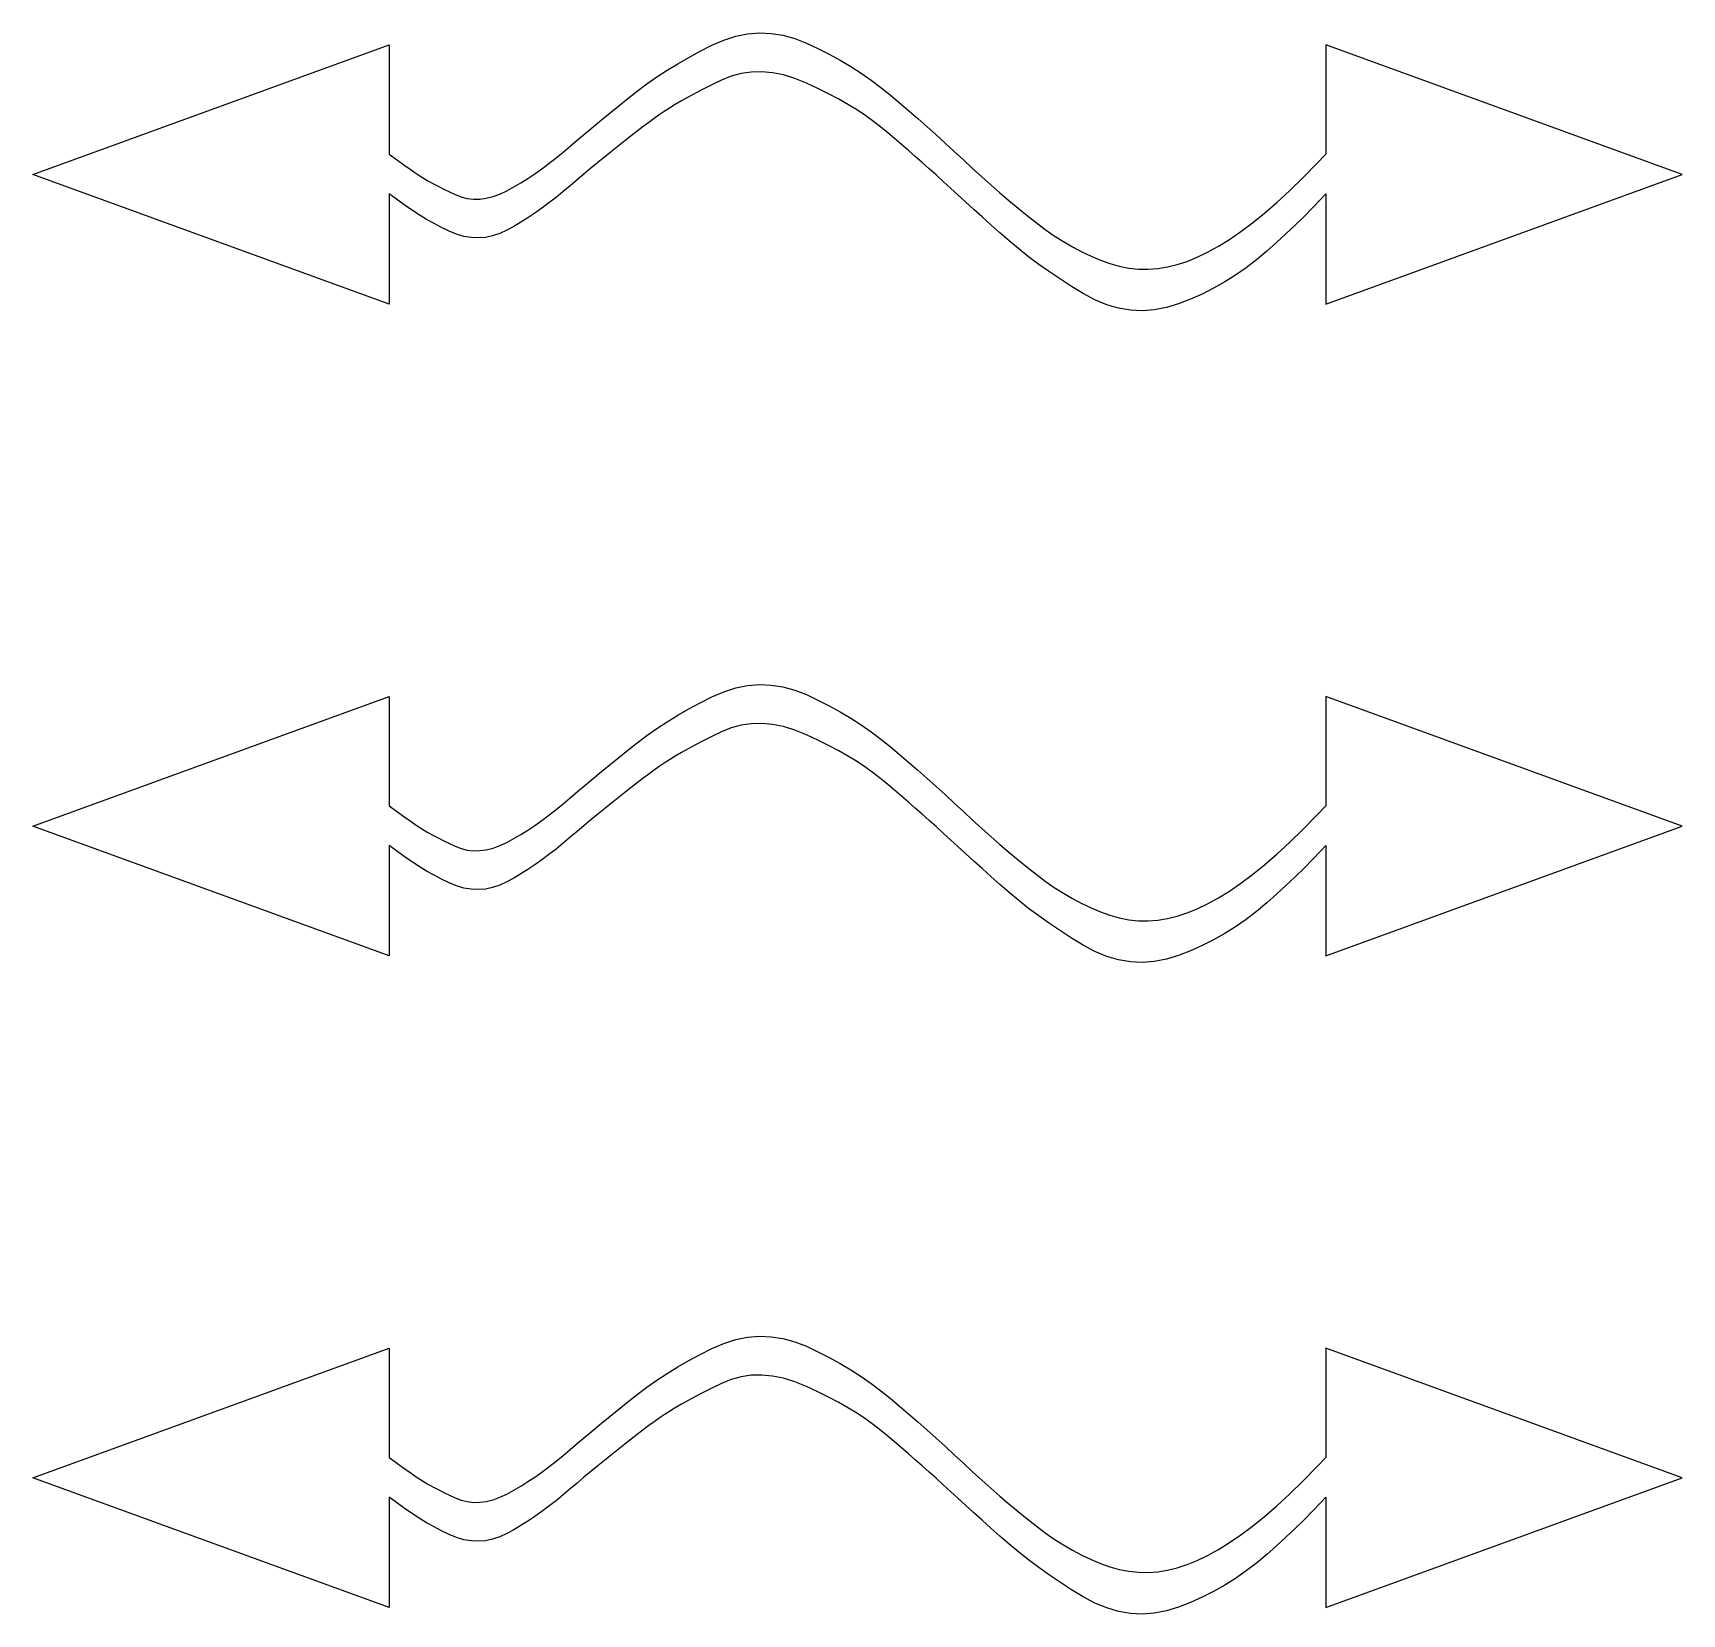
# Model space of a CAD drawing. Header units: millimetres. Extents: x -190 to 190, y -181 to 183.
import ezdxf

# ---------------------------------------------------------------- set-up
doc = ezdxf.new("R2010")
doc.units = ezdxf.units.MM

msp = doc.modelspace()

# ---------------------------------------------------------------- linework, layer by layer
at = {"color": 0, "linetype": 'ByBlock', "lineweight": -2}
for p, q in [((-28.03, 181.81), (-25.3, 182.35)), ((-25.3, 182.35), (-22.58, 182.58)), ((-22.58, 182.58), (-19.87, 182.48)), ((-19.87, 182.48), (-17.16, 182.06)), ((-189.77, 150), (-107.75, 179.83)), ((-107.75, 179.83), (-107.75, 154.68)), ((-38.82, 176.97), (-36.2, 178.39)), ((-36.2, 178.39), (-33.5, 179.76)), ((-33.5, 179.76), (-30.76, 180.95)), ((-30.76, 180.95), (-28.03, 181.81)), ((-17.16, 182.06), (-14.46, 181.33)), ((-14.46, 181.33), (-11.76, 180.27)), ((-11.76, 180.27), (-9.11, 179.01)), ((-9.11, 179.01), (-6.52, 177.69)), ((189.77, 150), (107.75, 179.83)), ((107.75, 179.83), (107.75, 154.68)), ((-43.83, 174), (-41.37, 175.51)), ((-41.37, 175.51), (-38.82, 176.97)), ((-6.52, 177.69), (-4.01, 176.3)), ((-4.01, 176.3), (-1.56, 174.84)), ((-1.56, 174.84), (0.81, 173.31)), ((-50.74, 169.2), (-48.51, 170.85)), ((-48.51, 170.85), (-46.21, 172.45)), ((-46.21, 172.45), (-43.83, 174)), ((-31.29, 171.72), (-33.41, 170.69)), ((-29.07, 172.63), (-31.29, 171.72)), ((-26.79, 173.25), (-29.07, 172.63)), ((-24.44, 173.59), (-26.79, 173.25)), ((-22.03, 173.65), (-24.44, 173.59)), ((-19.56, 173.42), (-22.03, 173.65)), ((-17.02, 172.91), (-19.56, 173.42)), ((-14.42, 172.12), (-17.02, 172.91)), ((-11.76, 171.04), (-14.42, 172.12)), ((-9.14, 169.81), (-11.76, 171.04)), ((0.81, 173.31), (3.11, 171.72)), ((3.11, 171.72), (5.34, 170.05)), ((-54.95, 165.81), (-52.88, 167.51)), ((-52.88, 167.51), (-50.74, 169.2)), ((-38.96, 167.82), (-40.54, 166.94)), ((-37.25, 168.73), (-38.96, 167.82)), ((-35.4, 169.69), (-37.25, 168.73)), ((-33.41, 170.69), (-35.4, 169.69)), ((-6.65, 168.57), (-9.14, 169.81)), ((-4.31, 167.32), (-6.65, 168.57)), ((-2.09, 166.06), (-4.31, 167.32)), ((5.34, 170.05), (7.5, 168.32)), ((7.5, 168.32), (9.62, 166.54)), ((-58.91, 162.55), (-56.96, 164.16)), ((-56.96, 164.16), (-54.95, 165.81)), ((-45.62, 163.74), (-46.81, 162.9)), ((-44.48, 164.52), (-45.62, 163.74)), ((-43.3, 165.29), (-44.48, 164.52)), ((-41.99, 166.09), (-43.3, 165.29)), ((-40.54, 166.94), (-41.99, 166.09)), ((-0.02, 164.79), (-2.09, 166.06)), ((1.91, 163.51), (-0.02, 164.79)), ((3.71, 162.22), (1.91, 163.51)), ((9.62, 166.54), (11.73, 164.74)), ((11.73, 164.74), (13.85, 162.91)), ((-64.41, 157.98), (-62.64, 159.46)), ((-62.64, 159.46), (-60.81, 160.98)), ((-60.81, 160.98), (-58.91, 162.55)), ((-50.71, 160), (-52.12, 158.91)), ((-49.36, 161.03), (-50.71, 160)), ((-48.06, 162), (-49.36, 161.03)), ((-46.81, 162.9), (-48.06, 162)), ((5.37, 160.91), (3.71, 162.22)), ((6.96, 159.6), (5.37, 160.91)), ((8.55, 158.27), (6.96, 159.6)), ((13.85, 162.91), (15.96, 161.05)), ((15.96, 161.05), (18.07, 159.16)), ((-67.76, 155.15), (-66.12, 156.54)), ((-66.12, 156.54), (-64.41, 157.98)), ((-55.1, 156.54), (-56.65, 155.28)), ((-53.58, 157.76), (-55.1, 156.54)), ((-52.12, 158.91), (-53.58, 157.76)), ((10.14, 156.92), (8.55, 158.27)), ((11.73, 155.55), (10.14, 156.92)), ((18.07, 159.16), (20.18, 157.25)), ((20.18, 157.25), (22.28, 155.31)), ((-107.75, 154.67), (-105.85, 153.27)), ((-105.85, 153.27), (-104.45, 152.25)), ((-104.45, 152.25), (-102.74, 151.04)), ((-72.63, 151.33), (-71.01, 152.54)), ((-71.01, 152.54), (-69.39, 153.81)), ((-69.39, 153.81), (-67.76, 155.15)), ((-59.78, 152.73), (-61.36, 151.43)), ((-58.21, 154.01), (-59.78, 152.73)), ((-56.65, 155.28), (-58.21, 154.01)), ((13.31, 154.16), (11.73, 155.55)), ((14.9, 152.76), (13.31, 154.16)), ((16.48, 151.33), (14.9, 152.76)), ((22.28, 155.31), (24.39, 153.34)), ((24.39, 153.34), (26.49, 151.38)), ((102.48, 149.23), (105.7, 152.53)), ((105.7, 152.53), (107.75, 154.68)), ((-107.75, 120.18), (-189.77, 150)), ((-102.74, 151.04), (-101.58, 150.25)), ((-101.58, 150.25), (-100.12, 149.31)), ((-100.12, 149.31), (-98.88, 148.57)), ((-98.88, 148.57), (-97.4, 147.76)), ((-79.1, 147.15), (-77.48, 148.09)), ((-77.48, 148.09), (-75.87, 149.11)), ((-75.87, 149.11), (-74.25, 150.18)), ((-74.25, 150.18), (-72.63, 151.33)), ((-64.54, 148.78), (-66.15, 147.43)), ((-62.95, 150.11), (-64.54, 148.78)), ((-61.36, 151.43), (-62.95, 150.11)), ((18.07, 149.89), (16.48, 151.33)), ((19.69, 148.41), (18.07, 149.89)), ((21.37, 146.88), (19.69, 148.41)), ((26.49, 151.38), (28.59, 149.47)), ((28.59, 149.47), (30.68, 147.6)), ((99.41, 146.23), (102.48, 149.23)), ((107.75, 120.18), (189.77, 150)), ((-106.12, 144.29), (-107.75, 145.52)), ((-107.75, 145.52), (-107.75, 120.18)), ((-104.37, 143.03), (-106.12, 144.29)), ((-97.4, 147.76), (-96.33, 147.21)), ((-96.33, 147.21), (-95.17, 146.63)), ((-95.17, 146.63), (-93.93, 146.03)), ((-93.93, 146.03), (-92.62, 145.41)), ((-92.62, 145.41), (-91.25, 144.86)), ((-91.25, 144.86), (-89.84, 144.51)), ((-89.84, 144.51), (-88.4, 144.34)), ((-88.4, 144.34), (-86.93, 144.36)), ((-86.93, 144.36), (-85.43, 144.56)), ((-85.43, 144.56), (-83.89, 144.94)), ((-83.89, 144.94), (-82.32, 145.51)), ((-82.32, 145.51), (-80.72, 146.26)), ((-80.72, 146.26), (-79.1, 147.15)), ((-69.39, 144.73), (-71.01, 143.46)), ((-67.76, 146.07), (-69.39, 144.73)), ((-66.15, 147.43), (-67.76, 146.07)), ((23.11, 145.3), (21.37, 146.88)), ((24.91, 143.66), (23.11, 145.3)), ((30.68, 147.6), (32.78, 145.78)), ((32.78, 145.78), (34.86, 144)), ((96.48, 143.53), (99.41, 146.23)), ((106.62, 144.29), (104.73, 142.31)), ((107.75, 145.52), (106.62, 144.29)), ((107.75, 145.52), (107.75, 120.18)), ((-102.63, 141.84), (-104.37, 143.03)), ((-100.89, 140.72), (-102.63, 141.84)), ((-99.16, 139.67), (-100.89, 140.72)), ((-74.25, 141.1), (-75.87, 140.02)), ((-72.63, 142.25), (-74.25, 141.1)), ((-71.01, 143.46), (-72.63, 142.25)), ((26.78, 141.97), (24.91, 143.66)), ((28.72, 140.22), (26.78, 141.97)), ((34.86, 144), (36.95, 142.26)), ((36.95, 142.26), (39.03, 140.57)), ((39.03, 140.57), (41.11, 138.92)), ((90.89, 138.87), (93.65, 141.1)), ((93.65, 141.1), (96.48, 143.53)), ((104.73, 142.31), (102.77, 140.32)), ((-97.44, 138.69), (-99.16, 139.67)), ((-95.72, 137.78), (-97.44, 138.69)), ((-94.01, 136.94), (-95.72, 137.78)), ((-92.31, 136.25), (-94.01, 136.94)), ((-80.72, 137.16), (-82.34, 136.4)), ((-79.1, 138.05), (-80.72, 137.16)), ((-77.48, 139), (-79.1, 138.05)), ((-75.87, 140.02), (-77.48, 139)), ((30.71, 138.42), (28.72, 140.22)), ((32.77, 136.57), (30.71, 138.42)), ((41.11, 138.92), (43.19, 137.35)), ((43.19, 137.35), (45.29, 135.9)), ((85.59, 135.07), (88.21, 136.86)), ((88.21, 136.86), (90.89, 138.87)), ((100.73, 138.33), (98.62, 136.33)), ((102.77, 140.32), (100.73, 138.33)), ((-90.63, 135.75), (-92.31, 136.25)), ((-88.95, 135.47), (-90.63, 135.75)), ((-87.28, 135.39), (-88.95, 135.47)), ((-85.62, 135.52), (-87.28, 135.39)), ((-83.98, 135.86), (-85.62, 135.52)), ((-82.34, 136.4), (-83.98, 135.86)), ((34.9, 134.71), (32.77, 136.57)), ((37.11, 132.88), (34.9, 134.71)), ((39.39, 131.08), (37.11, 132.88)), ((45.29, 135.9), (47.39, 134.55)), ((47.39, 134.55), (49.51, 133.32)), ((49.51, 133.32), (51.64, 132.2)), ((80.59, 132.11), (83.06, 133.48)), ((83.06, 133.48), (85.59, 135.07)), ((96.44, 134.33), (94.19, 132.32)), ((98.62, 136.33), (96.44, 134.33)), ((41.75, 129.32), (39.39, 131.08)), ((44.18, 127.59), (41.75, 129.32)), ((51.64, 132.2), (53.77, 131.2)), ((53.77, 131.2), (55.93, 130.3)), ((55.93, 130.3), (58.09, 129.52)), ((58.09, 129.52), (60.26, 128.9)), ((71.34, 128.71), (73.6, 129.26)), ((73.6, 129.26), (75.88, 130.01)), ((75.88, 130.01), (78.2, 130.95)), ((78.2, 130.95), (80.59, 132.11)), ((91.86, 130.37), (89.48, 128.55)), ((94.19, 132.32), (91.86, 130.37)), ((46.69, 125.9), (44.18, 127.59)), ((49.27, 124.23), (46.69, 125.9)), ((60.26, 128.9), (62.45, 128.47)), ((62.45, 128.47), (64.65, 128.24)), ((64.65, 128.24), (66.87, 128.2)), ((66.87, 128.2), (69.1, 128.36)), ((69.1, 128.36), (71.34, 128.71)), ((84.52, 125.27), (81.95, 123.82)), ((87.03, 126.85), (84.52, 125.27)), ((89.48, 128.55), (87.03, 126.85)), ((51.93, 122.6), (49.27, 124.23)), ((54.63, 121.15), (51.93, 122.6)), ((79.31, 122.49), (76.62, 121.29)), ((81.95, 123.82), (79.31, 122.49)), ((57.35, 120.03), (54.63, 121.15)), ((60.07, 119.24), (57.35, 120.03)), ((62.81, 118.78), (60.07, 119.24)), ((65.56, 118.64), (62.81, 118.78)), ((68.31, 118.84), (65.56, 118.64)), ((71.08, 119.36), (68.31, 118.84)), ((73.86, 120.21), (71.08, 119.36)), ((76.62, 121.29), (73.86, 120.21)), ((-33.5, 29.76), (-30.76, 30.95)), ((-30.76, 30.95), (-28.03, 31.81)), ((-28.03, 31.81), (-25.3, 32.35)), ((-25.3, 32.35), (-22.58, 32.58)), ((-22.58, 32.58), (-19.87, 32.48)), ((-19.87, 32.48), (-17.16, 32.06)), ((-17.16, 32.06), (-14.46, 31.33)), ((-14.46, 31.33), (-11.76, 30.27)), ((-189.77, 0), (-107.75, 29.83)), ((-107.75, 29.83), (-107.75, 4.68)), ((-41.37, 25.51), (-38.82, 26.97)), ((-38.82, 26.97), (-36.2, 28.39)), ((-36.2, 28.39), (-33.5, 29.76)), ((-11.76, 30.27), (-9.11, 29.01)), ((-9.11, 29.01), (-6.52, 27.69)), ((-6.52, 27.69), (-4.01, 26.3)), ((189.77, 0), (107.75, 29.83)), ((107.75, 29.83), (107.75, 4.68)), ((-46.21, 22.45), (-43.83, 24)), ((-43.83, 24), (-41.37, 25.51)), ((-26.79, 23.25), (-29.07, 22.63)), ((-24.44, 23.59), (-26.79, 23.25)), ((-22.03, 23.65), (-24.44, 23.59)), ((-19.56, 23.42), (-22.03, 23.65)), ((-17.02, 22.91), (-19.56, 23.42)), ((-14.42, 22.12), (-17.02, 22.91)), ((-4.01, 26.3), (-1.56, 24.84)), ((-1.56, 24.84), (0.81, 23.31)), ((0.81, 23.31), (3.11, 21.72)), ((-52.88, 17.51), (-50.74, 19.2)), ((-50.74, 19.2), (-48.51, 20.85)), ((-48.51, 20.85), (-46.21, 22.45)), ((-35.4, 19.69), (-37.25, 18.73)), ((-33.41, 20.69), (-35.4, 19.69)), ((-31.29, 21.72), (-33.41, 20.69)), ((-29.07, 22.63), (-31.29, 21.72)), ((-11.76, 21.04), (-14.42, 22.12)), ((-9.14, 19.81), (-11.76, 21.04)), ((-6.65, 18.57), (-9.14, 19.81)), ((3.11, 21.72), (5.34, 20.05)), ((5.34, 20.05), (7.5, 18.32)), ((-56.96, 14.16), (-54.95, 15.81)), ((-54.95, 15.81), (-52.88, 17.51)), ((-43.3, 15.29), (-44.48, 14.52)), ((-41.99, 16.09), (-43.3, 15.29)), ((-40.54, 16.94), (-41.99, 16.09)), ((-38.96, 17.82), (-40.54, 16.94)), ((-37.25, 18.73), (-38.96, 17.82)), ((-4.31, 17.32), (-6.65, 18.57)), ((-2.09, 16.06), (-4.31, 17.32)), ((-0.02, 14.79), (-2.09, 16.06)), ((7.5, 18.32), (9.62, 16.54)), ((9.62, 16.54), (11.73, 14.74)), ((-60.81, 10.98), (-58.91, 12.55)), ((-58.91, 12.55), (-56.96, 14.16)), ((-48.06, 12), (-49.36, 11.03)), ((-46.81, 12.9), (-48.06, 12)), ((-45.62, 13.74), (-46.81, 12.9)), ((-44.48, 14.52), (-45.62, 13.74)), ((1.91, 13.51), (-0.02, 14.79)), ((3.71, 12.22), (1.91, 13.51)), ((5.37, 10.91), (3.71, 12.22)), ((11.73, 14.74), (13.85, 12.91)), ((13.85, 12.91), (15.96, 11.05)), ((-66.12, 6.54), (-64.41, 7.98)), ((-64.41, 7.98), (-62.64, 9.46)), ((-62.64, 9.46), (-60.81, 10.98)), ((-53.58, 7.76), (-55.1, 6.54)), ((-52.12, 8.91), (-53.58, 7.76)), ((-50.71, 10), (-52.12, 8.91)), ((-49.36, 11.03), (-50.71, 10)), ((6.96, 9.6), (5.37, 10.91)), ((8.55, 8.27), (6.96, 9.6)), ((10.14, 6.92), (8.55, 8.27)), ((15.96, 11.05), (18.07, 9.16)), ((18.07, 9.16), (20.18, 7.25)), ((-107.75, 4.67), (-105.85, 3.27)), ((-71.01, 2.54), (-69.39, 3.81)), ((-69.39, 3.81), (-67.76, 5.15)), ((-67.76, 5.15), (-66.12, 6.54)), ((-58.21, 4.01), (-59.78, 2.73)), ((-56.65, 5.28), (-58.21, 4.01)), ((-55.1, 6.54), (-56.65, 5.28)), ((11.73, 5.55), (10.14, 6.92)), ((13.31, 4.16), (11.73, 5.55)), ((14.9, 2.76), (13.31, 4.16)), ((20.18, 7.25), (22.28, 5.31)), ((22.28, 5.31), (24.39, 3.34)), ((105.7, 2.53), (107.75, 4.68)), ((-107.75, -29.82), (-189.77, 0)), ((-105.85, 3.27), (-104.45, 2.25)), ((-104.45, 2.25), (-102.74, 1.04)), ((-102.74, 1.04), (-101.58, 0.25)), ((-101.58, 0.25), (-100.12, -0.69)), ((-75.87, -0.89), (-74.25, 0.18)), ((-74.25, 0.18), (-72.63, 1.33)), ((-72.63, 1.33), (-71.01, 2.54)), ((-62.95, 0.11), (-64.54, -1.22)), ((-61.36, 1.43), (-62.95, 0.11)), ((-59.78, 2.73), (-61.36, 1.43)), ((16.48, 1.33), (14.9, 2.76)), ((18.07, -0.11), (16.48, 1.33)), ((24.39, 3.34), (26.49, 1.38)), ((26.49, 1.38), (28.59, -0.53)), ((102.48, -0.77), (105.7, 2.53)), ((107.75, -29.82), (189.77, 0)), ((-100.12, -0.69), (-98.88, -1.43)), ((-98.88, -1.43), (-97.4, -2.24)), ((-97.4, -2.24), (-96.33, -2.79)), ((-96.33, -2.79), (-95.17, -3.37)), ((-95.17, -3.37), (-93.93, -3.97)), ((-82.32, -4.49), (-80.72, -3.74)), ((-80.72, -3.74), (-79.1, -2.85)), ((-79.1, -2.85), (-77.48, -1.91)), ((-77.48, -1.91), (-75.87, -0.89)), ((-66.15, -2.57), (-67.76, -3.93)), ((-64.54, -1.22), (-66.15, -2.57)), ((19.69, -1.59), (18.07, -0.11)), ((21.37, -3.12), (19.69, -1.59)), ((23.11, -4.7), (21.37, -3.12)), ((28.59, -0.53), (30.68, -2.4)), ((30.68, -2.4), (32.78, -4.22)), ((96.48, -6.47), (99.41, -3.77)), ((99.41, -3.77), (102.48, -0.77)), ((-106.12, -5.71), (-107.75, -4.48)), ((-107.75, -4.48), (-107.75, -29.82)), ((-104.37, -6.97), (-106.12, -5.71)), ((-102.63, -8.16), (-104.37, -6.97)), ((-93.93, -3.97), (-92.62, -4.59)), ((-92.62, -4.59), (-91.25, -5.14)), ((-91.25, -5.14), (-89.84, -5.49)), ((-89.84, -5.49), (-88.4, -5.66)), ((-88.4, -5.66), (-86.93, -5.64)), ((-86.93, -5.64), (-85.43, -5.44)), ((-85.43, -5.44), (-83.89, -5.06)), ((-83.89, -5.06), (-82.32, -4.49)), ((-71.01, -6.54), (-72.63, -7.75)), ((-69.39, -5.27), (-71.01, -6.54)), ((-67.76, -3.93), (-69.39, -5.27)), ((24.91, -6.34), (23.11, -4.7)), ((26.78, -8.03), (24.91, -6.34)), ((32.78, -4.22), (34.86, -6)), ((34.86, -6), (36.95, -7.74)), ((93.65, -8.9), (96.48, -6.47)), ((106.62, -5.71), (104.73, -7.69)), ((107.75, -4.48), (106.62, -5.71)), ((107.75, -4.48), (107.75, -29.82)), ((-100.89, -9.28), (-102.63, -8.16)), ((-99.16, -10.33), (-100.89, -9.28)), ((-97.44, -11.31), (-99.16, -10.33)), ((-95.72, -12.22), (-97.44, -11.31)), ((-77.48, -11), (-79.1, -11.95)), ((-75.87, -9.98), (-77.48, -11)), ((-74.25, -8.9), (-75.87, -9.98)), ((-72.63, -7.75), (-74.25, -8.9)), ((28.72, -9.78), (26.78, -8.03)), ((30.71, -11.58), (28.72, -9.78)), ((36.95, -7.74), (39.03, -9.43)), ((39.03, -9.43), (41.11, -11.08)), ((41.11, -11.08), (43.19, -12.65)), ((88.21, -13.14), (90.89, -11.13)), ((90.89, -11.13), (93.65, -8.9)), ((102.77, -9.68), (100.73, -11.67)), ((104.73, -7.69), (102.77, -9.68)), ((-94.01, -13.06), (-95.72, -12.22)), ((-92.31, -13.75), (-94.01, -13.06)), ((-90.63, -14.25), (-92.31, -13.75)), ((-88.95, -14.53), (-90.63, -14.25)), ((-87.28, -14.61), (-88.95, -14.53)), ((-85.62, -14.48), (-87.28, -14.61)), ((-83.98, -14.14), (-85.62, -14.48)), ((-82.34, -13.6), (-83.98, -14.14)), ((-80.72, -12.84), (-82.34, -13.6)), ((-79.1, -11.95), (-80.72, -12.84)), ((32.77, -13.43), (30.71, -11.58)), ((34.9, -15.29), (32.77, -13.43)), ((43.19, -12.65), (45.29, -14.1)), ((45.29, -14.1), (47.39, -15.45)), ((83.06, -16.52), (85.59, -14.93)), ((85.59, -14.93), (88.21, -13.14)), ((98.62, -13.67), (96.44, -15.67)), ((100.73, -11.67), (98.62, -13.67)), ((37.11, -17.12), (34.9, -15.29)), ((39.39, -18.92), (37.11, -17.12)), ((41.75, -20.68), (39.39, -18.92)), ((47.39, -15.45), (49.51, -16.68)), ((49.51, -16.68), (51.64, -17.8)), ((51.64, -17.8), (53.77, -18.8)), ((53.77, -18.8), (55.93, -19.7)), ((78.2, -19.05), (80.59, -17.89)), ((80.59, -17.89), (83.06, -16.52)), ((94.19, -17.68), (91.86, -19.63)), ((96.44, -15.67), (94.19, -17.68)), ((44.18, -22.41), (41.75, -20.68)), ((46.69, -24.1), (44.18, -22.41)), ((55.93, -19.7), (58.09, -20.48)), ((58.09, -20.48), (60.26, -21.1)), ((60.26, -21.1), (62.45, -21.53)), ((62.45, -21.53), (64.65, -21.76)), ((64.65, -21.76), (66.87, -21.8)), ((66.87, -21.8), (69.1, -21.64)), ((69.1, -21.64), (71.34, -21.29)), ((71.34, -21.29), (73.6, -20.74)), ((73.6, -20.74), (75.88, -19.99)), ((75.88, -19.99), (78.2, -19.05)), ((89.48, -21.45), (87.03, -23.15)), ((91.86, -19.63), (89.48, -21.45)), ((49.27, -25.77), (46.69, -24.1)), ((51.93, -27.4), (49.27, -25.77)), ((81.95, -26.18), (79.31, -27.51)), ((84.52, -24.73), (81.95, -26.18)), ((87.03, -23.15), (84.52, -24.73)), ((54.63, -28.85), (51.93, -27.4)), ((57.35, -29.97), (54.63, -28.85)), ((60.07, -30.76), (57.35, -29.97)), ((73.86, -29.79), (71.08, -30.64)), ((76.62, -28.71), (73.86, -29.79)), ((79.31, -27.51), (76.62, -28.71)), ((62.81, -31.22), (60.07, -30.76)), ((65.56, -31.36), (62.81, -31.22)), ((68.31, -31.16), (65.56, -31.36)), ((71.08, -30.64), (68.31, -31.16)), ((-28.03, -118.19), (-25.3, -117.65)), ((-25.3, -117.65), (-22.58, -117.42)), ((-22.58, -117.42), (-19.87, -117.52)), ((-19.87, -117.52), (-17.16, -117.94)), ((-189.77, -150), (-107.75, -120.17)), ((-107.75, -120.17), (-107.75, -145.32)), ((-36.2, -121.61), (-33.5, -120.24)), ((-33.5, -120.24), (-30.76, -119.05)), ((-30.76, -119.05), (-28.03, -118.19)), ((-17.16, -117.94), (-14.46, -118.67)), ((-14.46, -118.67), (-11.76, -119.73)), ((-11.76, -119.73), (-9.11, -120.99)), ((-9.11, -120.99), (-6.52, -122.31)), ((189.77, -150), (107.75, -120.17)), ((107.75, -120.17), (107.75, -145.32)), ((-43.83, -126), (-41.37, -124.49)), ((-41.37, -124.49), (-38.82, -123.03)), ((-38.82, -123.03), (-36.2, -121.61)), ((-6.52, -122.31), (-4.01, -123.7)), ((-4.01, -123.7), (-1.56, -125.16)), ((-1.56, -125.16), (0.81, -126.69)), ((-48.51, -129.15), (-46.21, -127.55)), ((-46.21, -127.55), (-43.83, -126)), ((-31.29, -128.28), (-33.41, -129.31)), ((-29.07, -127.37), (-31.29, -128.28)), ((-26.79, -126.75), (-29.07, -127.37)), ((-24.44, -126.41), (-26.79, -126.75)), ((-22.03, -126.35), (-24.44, -126.41)), ((-19.56, -126.58), (-22.03, -126.35)), ((-17.02, -127.09), (-19.56, -126.58)), ((-14.42, -127.88), (-17.02, -127.09)), ((-11.76, -128.96), (-14.42, -127.88)), ((-9.14, -130.19), (-11.76, -128.96)), ((0.81, -126.69), (3.11, -128.28)), ((3.11, -128.28), (5.34, -129.95)), ((-54.95, -134.19), (-52.88, -132.49)), ((-52.88, -132.49), (-50.74, -130.8)), ((-50.74, -130.8), (-48.51, -129.15)), ((-38.96, -132.18), (-40.54, -133.06)), ((-37.25, -131.27), (-38.96, -132.18)), ((-35.4, -130.31), (-37.25, -131.27)), ((-33.41, -129.31), (-35.4, -130.31)), ((-6.65, -131.43), (-9.14, -130.19)), ((-4.31, -132.68), (-6.65, -131.43)), ((-2.09, -133.94), (-4.31, -132.68)), ((5.34, -129.95), (7.5, -131.68)), ((7.5, -131.68), (9.62, -133.46)), ((-58.91, -137.45), (-56.96, -135.84)), ((-56.96, -135.84), (-54.95, -134.19)), ((-45.62, -136.26), (-46.81, -137.1)), ((-44.48, -135.48), (-45.62, -136.26)), ((-43.3, -134.71), (-44.48, -135.48)), ((-41.99, -133.91), (-43.3, -134.71)), ((-40.54, -133.06), (-41.99, -133.91)), ((-0.02, -135.21), (-2.09, -133.94)), ((1.91, -136.49), (-0.02, -135.21)), ((3.71, -137.78), (1.91, -136.49)), ((9.62, -133.46), (11.73, -135.26)), ((11.73, -135.26), (13.85, -137.09)), ((-62.64, -140.54), (-60.81, -139.02)), ((-60.81, -139.02), (-58.91, -137.45)), ((-50.71, -140), (-52.12, -141.09)), ((-49.36, -138.97), (-50.71, -140)), ((-48.06, -138), (-49.36, -138.97)), ((-46.81, -137.1), (-48.06, -138)), ((5.37, -139.09), (3.71, -137.78)), ((6.96, -140.4), (5.37, -139.09)), ((8.55, -141.73), (6.96, -140.4)), ((13.85, -137.09), (15.96, -138.95)), ((15.96, -138.95), (18.07, -140.84)), ((-67.76, -144.85), (-66.12, -143.46)), ((-66.12, -143.46), (-64.41, -142.02)), ((-64.41, -142.02), (-62.64, -140.54)), ((-55.1, -143.46), (-56.65, -144.72)), ((-53.58, -142.24), (-55.1, -143.46)), ((-52.12, -141.09), (-53.58, -142.24)), ((10.14, -143.08), (8.55, -141.73)), ((11.73, -144.45), (10.14, -143.08)), ((18.07, -140.84), (20.18, -142.75)), ((20.18, -142.75), (22.28, -144.69)), ((-107.75, -145.33), (-105.85, -146.73)), ((-105.85, -146.73), (-104.45, -147.75)), ((-104.45, -147.75), (-102.74, -148.96)), ((-72.63, -148.67), (-71.01, -147.46)), ((-71.01, -147.46), (-69.39, -146.19)), ((-69.39, -146.19), (-67.76, -144.85)), ((-59.78, -147.27), (-61.36, -148.57)), ((-58.21, -145.99), (-59.78, -147.27)), ((-56.65, -144.72), (-58.21, -145.99)), ((13.31, -145.84), (11.73, -144.45)), ((14.9, -147.24), (13.31, -145.84)), ((16.48, -148.67), (14.9, -147.24)), ((22.28, -144.69), (24.39, -146.66)), ((24.39, -146.66), (26.49, -148.62)), ((102.48, -150.77), (105.7, -147.47)), ((105.7, -147.47), (107.75, -145.32)), ((-107.75, -179.82), (-189.77, -150)), ((-102.74, -148.96), (-101.58, -149.75)), ((-101.58, -149.75), (-100.12, -150.69)), ((-100.12, -150.69), (-98.88, -151.43)), ((-98.88, -151.43), (-97.4, -152.24)), ((-77.48, -151.91), (-75.87, -150.89)), ((-75.87, -150.89), (-74.25, -149.82)), ((-74.25, -149.82), (-72.63, -148.67)), ((-64.54, -151.22), (-66.15, -152.57)), ((-62.95, -149.89), (-64.54, -151.22)), ((-61.36, -148.57), (-62.95, -149.89)), ((18.07, -150.11), (16.48, -148.67)), ((19.69, -151.59), (18.07, -150.11)), ((21.37, -153.12), (19.69, -151.59)), ((26.49, -148.62), (28.59, -150.53)), ((28.59, -150.53), (30.68, -152.4)), ((99.41, -153.77), (102.48, -150.77)), ((107.75, -179.82), (189.77, -150)), ((-106.12, -155.71), (-107.75, -154.48)), ((-107.75, -154.48), (-107.75, -179.82)), ((-97.4, -152.24), (-96.33, -152.79)), ((-96.33, -152.79), (-95.17, -153.37)), ((-95.17, -153.37), (-93.93, -153.97)), ((-93.93, -153.97), (-92.62, -154.59)), ((-92.62, -154.59), (-91.25, -155.14)), ((-91.25, -155.14), (-89.84, -155.49)), ((-89.84, -155.49), (-88.4, -155.66)), ((-86.93, -155.64), (-85.43, -155.44)), ((-85.43, -155.44), (-83.89, -155.06)), ((-83.89, -155.06), (-82.32, -154.49)), ((-82.32, -154.49), (-80.72, -153.74)), ((-80.72, -153.74), (-79.1, -152.85)), ((-79.1, -152.85), (-77.48, -151.91)), ((-69.39, -155.27), (-71.01, -156.54)), ((-67.76, -153.93), (-69.39, -155.27)), ((-66.15, -152.57), (-67.76, -153.93)), ((23.11, -154.7), (21.37, -153.12)), ((24.91, -156.34), (23.11, -154.7)), ((30.68, -152.4), (32.78, -154.22)), ((32.78, -154.22), (34.86, -156)), ((96.48, -156.47), (99.41, -153.77)), ((107.75, -154.48), (106.62, -155.71)), ((107.75, -154.48), (107.75, -179.82)), ((-104.37, -156.97), (-106.12, -155.71)), ((-102.63, -158.16), (-104.37, -156.97)), ((-100.89, -159.28), (-102.63, -158.16)), ((-99.16, -160.33), (-100.89, -159.28)), ((-88.4, -155.66), (-86.93, -155.64)), ((-74.25, -158.9), (-75.87, -159.98)), ((-72.63, -157.75), (-74.25, -158.9)), ((-71.01, -156.54), (-72.63, -157.75)), ((26.78, -158.03), (24.91, -156.34)), ((28.72, -159.78), (26.78, -158.03)), ((34.86, -156), (36.95, -157.74)), ((36.95, -157.74), (39.03, -159.43)), ((90.89, -161.13), (93.65, -158.9)), ((93.65, -158.9), (96.48, -156.47)), ((104.73, -157.69), (102.77, -159.68)), ((106.62, -155.71), (104.73, -157.69)), ((-97.44, -161.31), (-99.16, -160.33)), ((-95.72, -162.22), (-97.44, -161.31)), ((-94.01, -163.06), (-95.72, -162.22)), ((-92.31, -163.75), (-94.01, -163.06)), ((-80.72, -162.84), (-82.34, -163.6)), ((-79.1, -161.95), (-80.72, -162.84)), ((-77.48, -161), (-79.1, -161.95)), ((-75.87, -159.98), (-77.48, -161)), ((30.71, -161.58), (28.72, -159.78)), ((32.77, -163.43), (30.71, -161.58)), ((39.03, -159.43), (41.11, -161.08)), ((41.11, -161.08), (43.19, -162.65)), ((43.19, -162.65), (45.29, -164.1)), ((85.59, -164.93), (88.21, -163.14)), ((88.21, -163.14), (90.89, -161.13)), ((100.73, -161.67), (98.62, -163.67)), ((102.77, -159.68), (100.73, -161.67)), ((-90.63, -164.25), (-92.31, -163.75)), ((-88.95, -164.53), (-90.63, -164.25)), ((-87.28, -164.61), (-88.95, -164.53)), ((-85.62, -164.48), (-87.28, -164.61)), ((-83.98, -164.14), (-85.62, -164.48)), ((-82.34, -163.6), (-83.98, -164.14)), ((34.9, -165.29), (32.77, -163.43)), ((37.11, -167.12), (34.9, -165.29)), ((45.29, -164.1), (47.39, -165.45)), ((47.39, -165.45), (49.51, -166.68)), ((49.51, -166.68), (51.64, -167.8)), ((80.59, -167.89), (83.06, -166.52)), ((83.06, -166.52), (85.59, -164.93)), ((96.44, -165.67), (94.19, -167.68)), ((98.62, -163.67), (96.44, -165.67)), ((39.39, -168.92), (37.11, -167.12)), ((41.75, -170.68), (39.39, -168.92)), ((44.18, -172.41), (41.75, -170.68)), ((51.64, -167.8), (53.77, -168.8)), ((53.77, -168.8), (55.93, -169.7)), ((55.93, -169.7), (58.09, -170.48)), ((58.09, -170.48), (60.26, -171.1)), ((71.34, -171.29), (73.6, -170.74)), ((73.6, -170.74), (75.88, -169.99)), ((75.88, -169.99), (78.2, -169.05)), ((78.2, -169.05), (80.59, -167.89)), ((91.86, -169.63), (89.48, -171.45)), ((94.19, -167.68), (91.86, -169.63)), ((46.69, -174.1), (44.18, -172.41)), ((49.27, -175.77), (46.69, -174.1)), ((60.26, -171.1), (62.45, -171.53)), ((62.45, -171.53), (64.65, -171.76)), ((64.65, -171.76), (66.87, -171.8)), ((66.87, -171.8), (69.1, -171.64)), ((69.1, -171.64), (71.34, -171.29)), ((87.03, -173.15), (84.52, -174.73)), ((89.48, -171.45), (87.03, -173.15)), ((51.93, -177.4), (49.27, -175.77)), ((54.63, -178.85), (51.93, -177.4)), ((79.31, -177.51), (76.62, -178.71)), ((81.95, -176.18), (79.31, -177.51)), ((84.52, -174.73), (81.95, -176.18)), ((57.35, -179.97), (54.63, -178.85)), ((60.07, -180.76), (57.35, -179.97)), ((62.81, -181.22), (60.07, -180.76)), ((65.56, -181.36), (62.81, -181.22)), ((68.31, -181.16), (65.56, -181.36)), ((71.08, -180.64), (68.31, -181.16)), ((73.86, -179.79), (71.08, -180.64)), ((76.62, -178.71), (73.86, -179.79))]:
    msp.add_line(p, q, dxfattribs=at)

doc.saveas('drawing.dxf')
